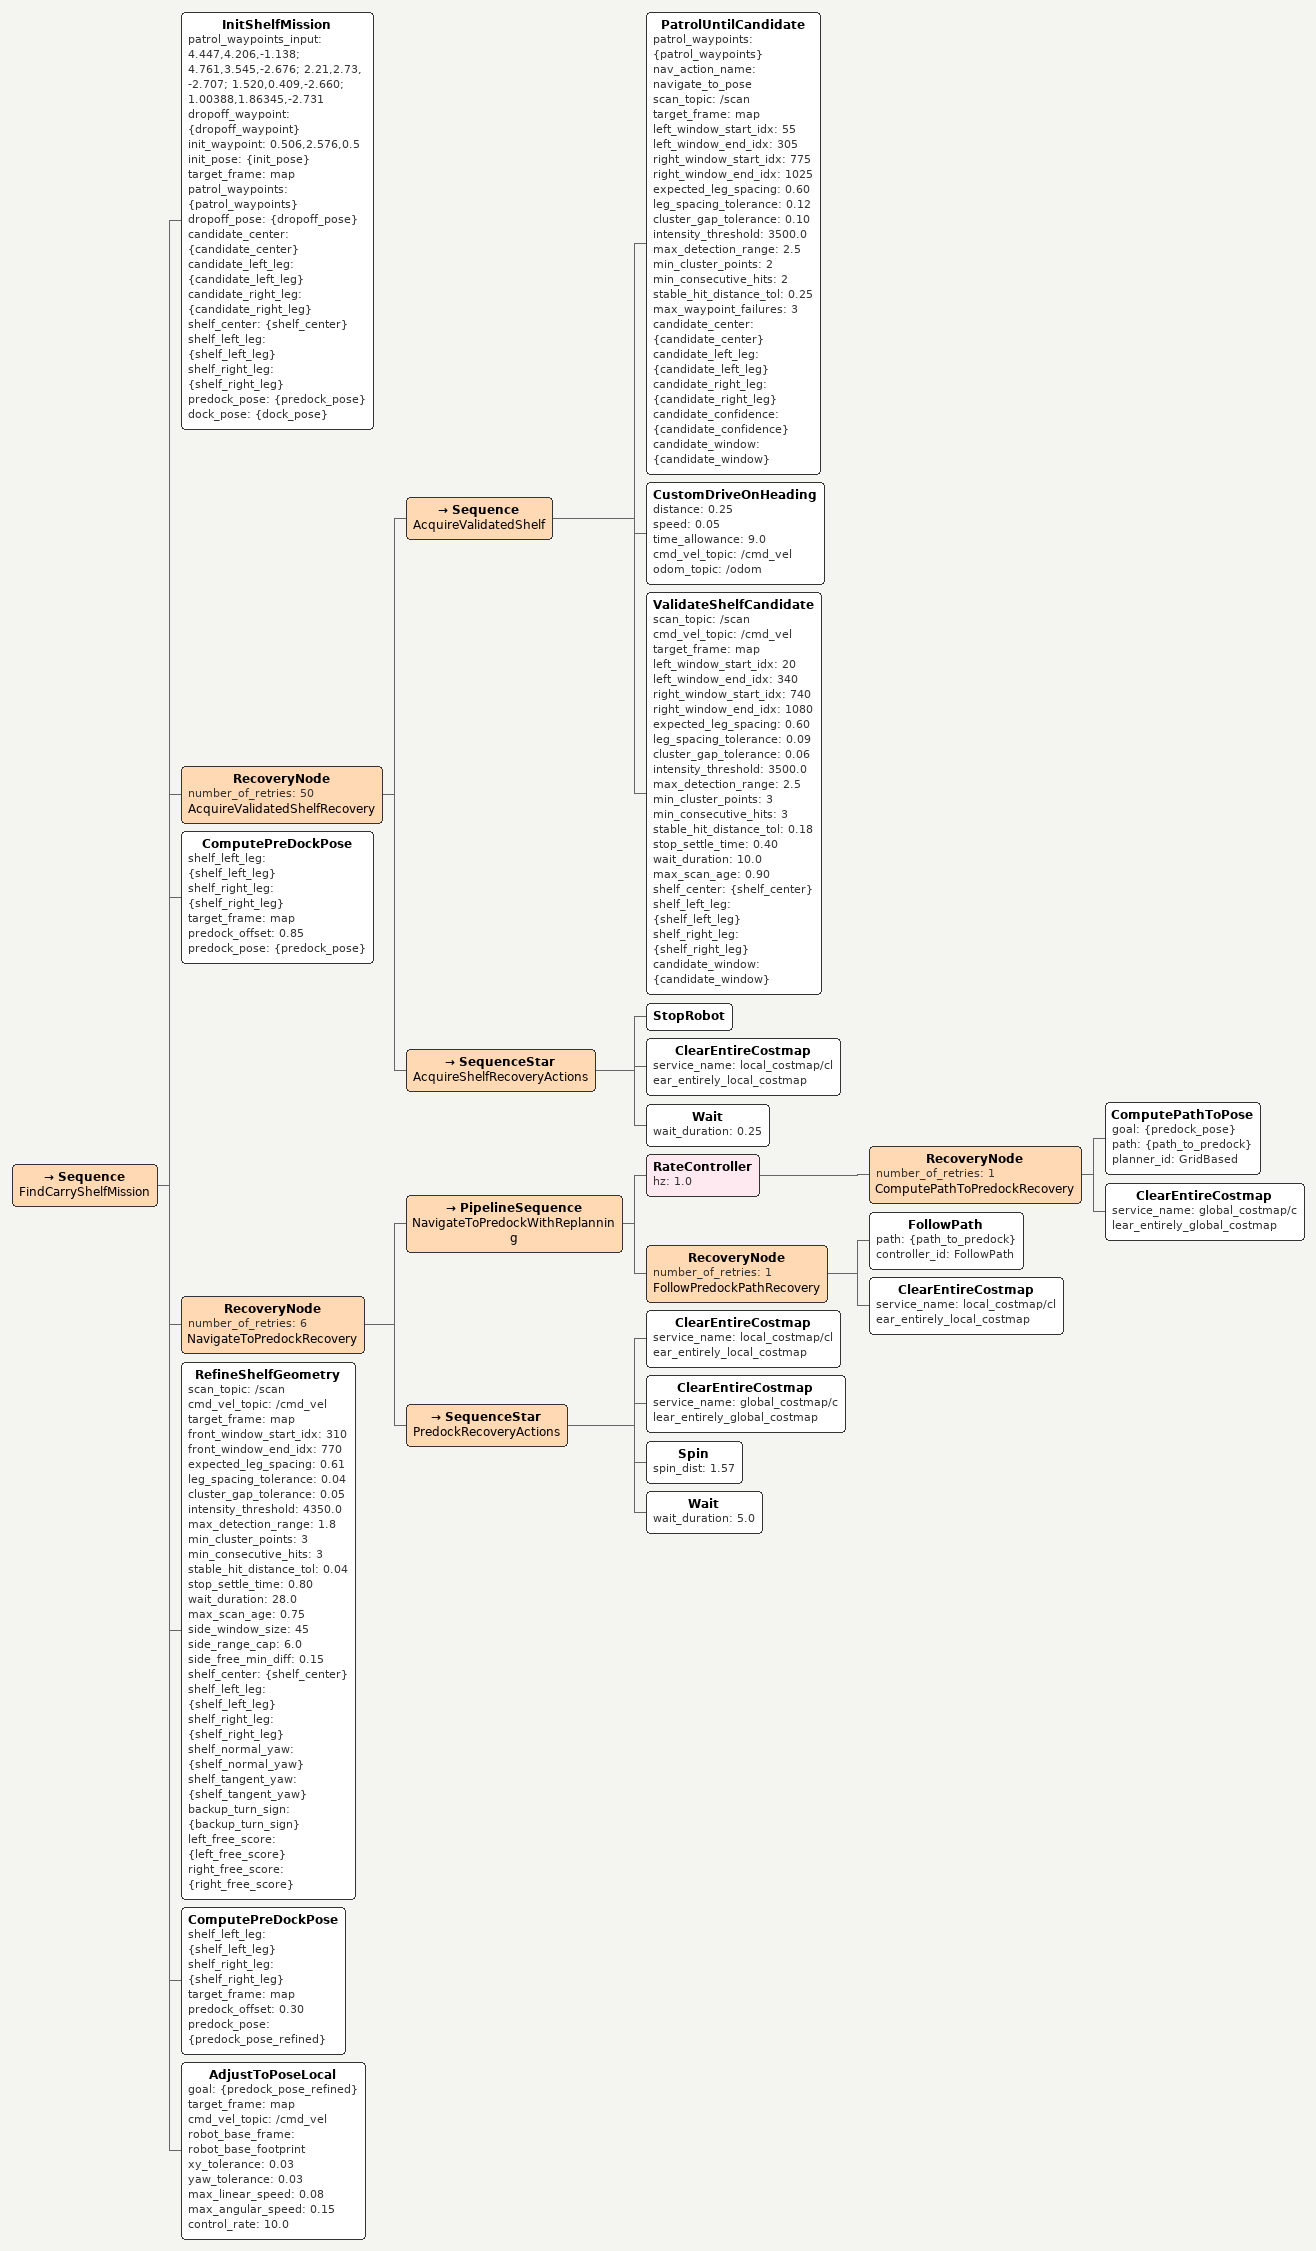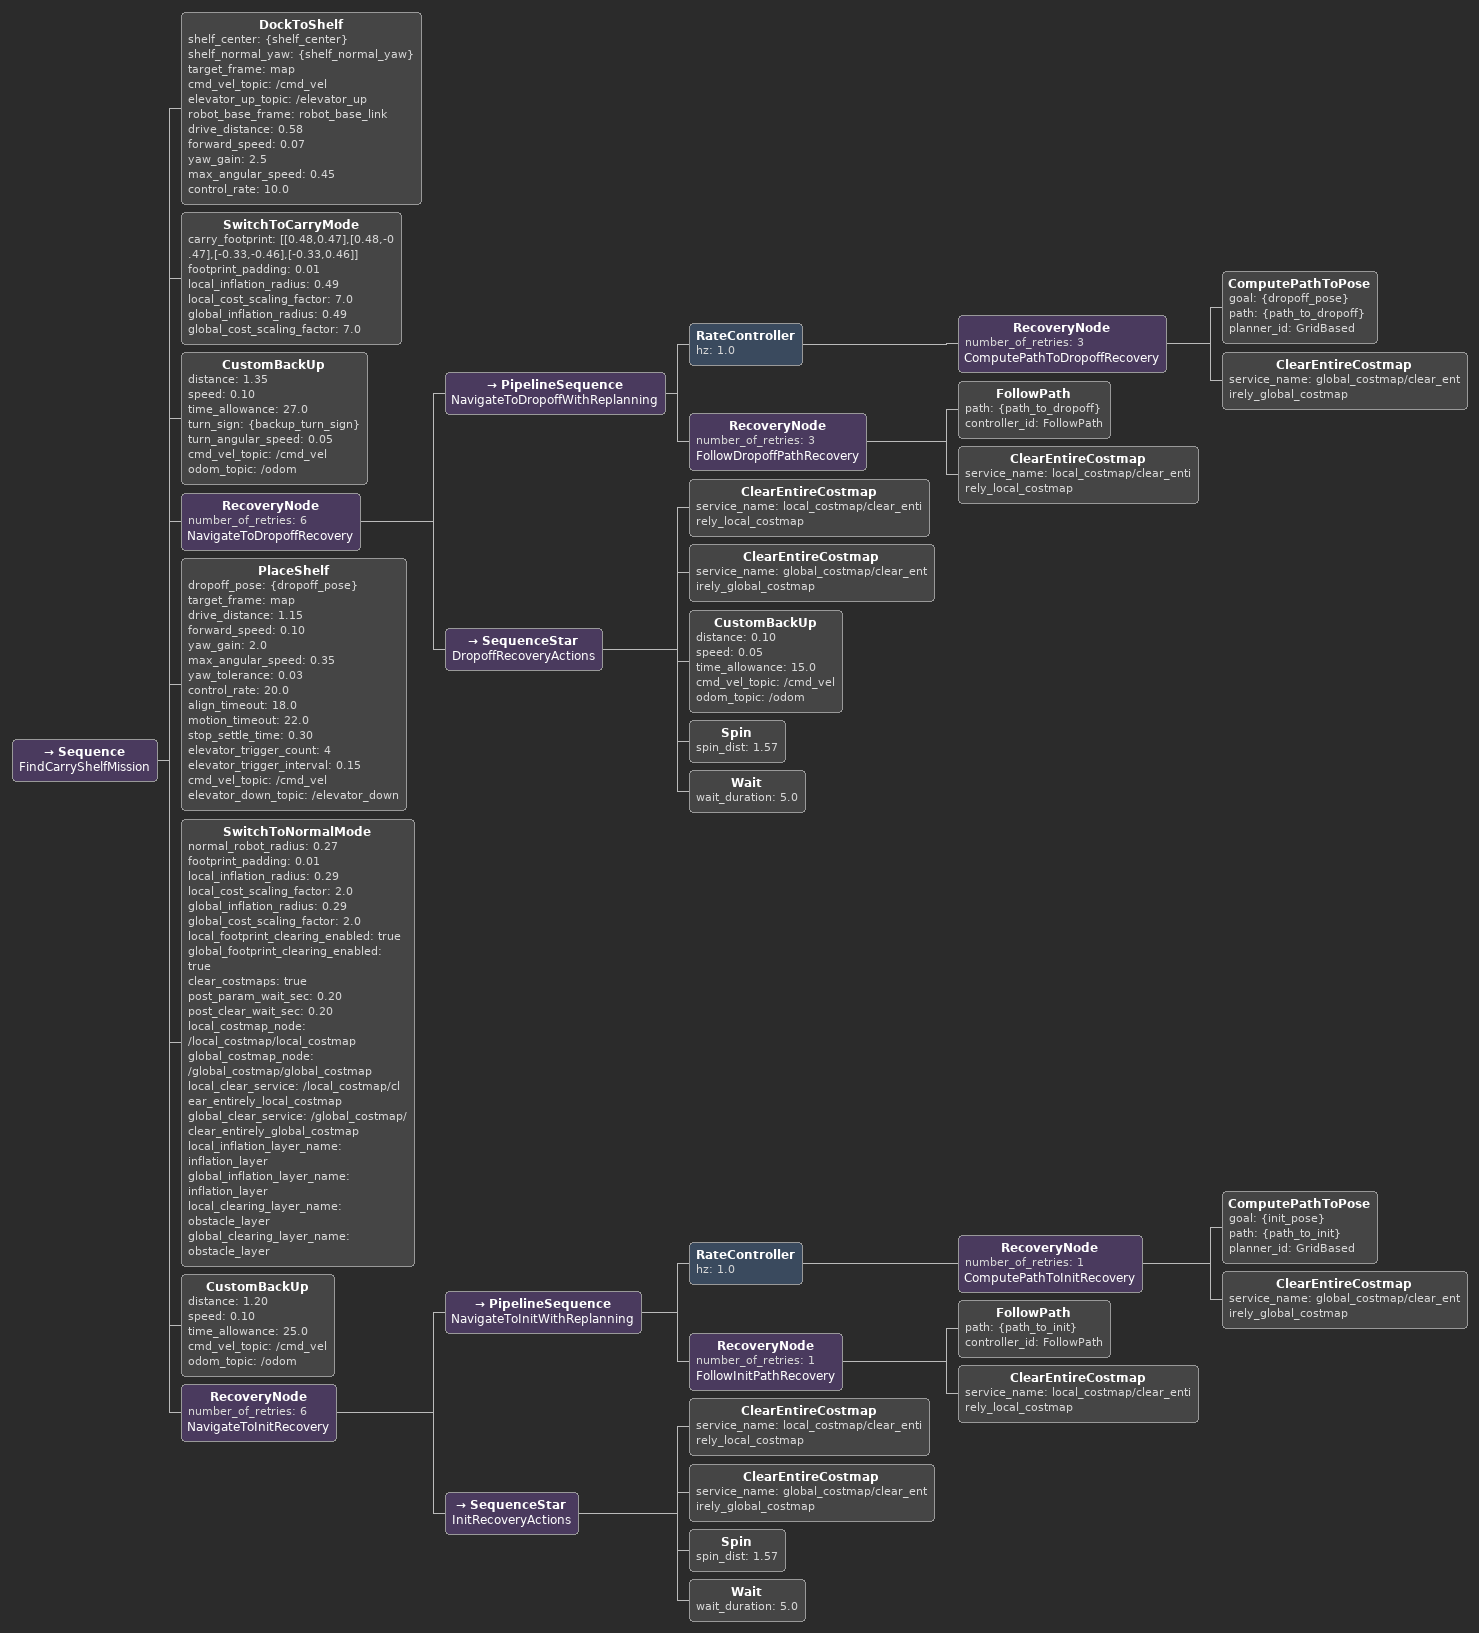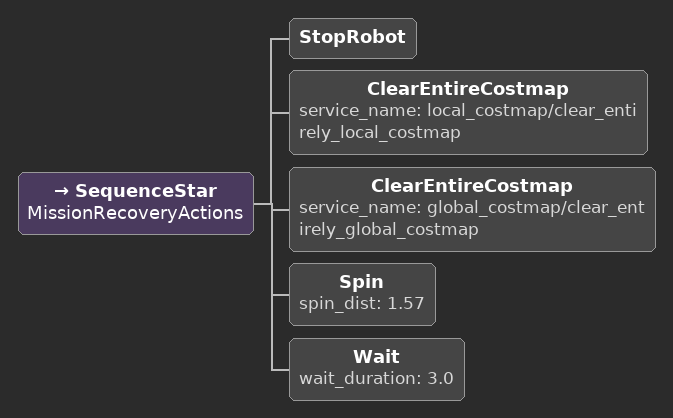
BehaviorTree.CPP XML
<Sequence name="FindCarryShelfMission">
  <InitShelfMission patrol_waypoints_input="4.447,4.206,-1.138; 4.761,3.545,-2.676; 2.21,2.73, -2.707; 1.520,0.409,-2.660; 1.00388,1.86345,-2.731" dropoff_waypoint="{dropoff_waypoint}" init_waypoint="0.506,2.576,0.5" init_pose="{init_pose}" target_frame="map" patrol_waypoints="{patrol_waypoints}" dropoff_pose="{dropoff_pose}" candidate_center="{candidate_center}" candidate_left_leg="{candidate_left_leg}" candidate_right_leg="{candidate_right_leg}" shelf_center="{shelf_center}" shelf_left_leg="{shelf_left_leg}" shelf_right_leg="{shelf_right_leg}" predock_pose="{predock_pose}" dock_pose="{dock_pose}"/>

  <RecoveryNode number_of_retries="50" name="AcquireValidatedShelfRecovery">
    <Sequence name="AcquireValidatedShelf">

      <PatrolUntilCandidate patrol_waypoints="{patrol_waypoints}" nav_action_name="navigate_to_pose" scan_topic="/scan" target_frame="map" left_window_start_idx="55" left_window_end_idx="305" right_window_start_idx="775" right_window_end_idx="1025" expected_leg_spacing="0.60" leg_spacing_tolerance="0.12" cluster_gap_tolerance="0.10" intensity_threshold="3500.0" max_detection_range="2.5" min_cluster_points="2" min_consecutive_hits="2" stable_hit_distance_tol="0.25" max_waypoint_failures="3" candidate_center="{candidate_center}" candidate_left_leg="{candidate_left_leg}" candidate_right_leg="{candidate_right_leg}" candidate_confidence="{candidate_confidence}" candidate_window="{candidate_window}"/>

      <CustomDriveOnHeading distance="0.25" speed="0.05" time_allowance="9.0" cmd_vel_topic="/cmd_vel" odom_topic="/odom"/>

      <ValidateShelfCandidate scan_topic="/scan" cmd_vel_topic="/cmd_vel" target_frame="map" left_window_start_idx="20" left_window_end_idx="340" right_window_start_idx="740" right_window_end_idx="1080" expected_leg_spacing="0.60" leg_spacing_tolerance="0.09" cluster_gap_tolerance="0.06" intensity_threshold="3500.0" max_detection_range="2.5" min_cluster_points="3" min_consecutive_hits="3" stable_hit_distance_tol="0.18" stop_settle_time="0.40" wait_duration="10.0" max_scan_age="0.90" shelf_center="{shelf_center}" shelf_left_leg="{shelf_left_leg}" shelf_right_leg="{shelf_right_leg}" candidate_window="{candidate_window}"/>

    </Sequence>

    <SequenceStar name="AcquireShelfRecoveryActions">
      <StopRobot/>
      <ClearEntireCostmap service_name="local_costmap/clear_entirely_local_costmap"/>
      <Wait wait_duration="0.25"/>
    </SequenceStar>
  </RecoveryNode>

  <ComputePreDockPose shelf_left_leg="{shelf_left_leg}" shelf_right_leg="{shelf_right_leg}" target_frame="map" predock_offset="0.85" predock_pose="{predock_pose}"/>

  <RecoveryNode number_of_retries="6" name="NavigateToPredockRecovery">
    <PipelineSequence name="NavigateToPredockWithReplanning">

      <RateController hz="1.0">
        <RecoveryNode number_of_retries="1" name="ComputePathToPredockRecovery">
          <ComputePathToPose goal="{predock_pose}" path="{path_to_predock}" planner_id="GridBased"/>
          <ClearEntireCostmap service_name="global_costmap/clear_entirely_global_costmap"/>
        </RecoveryNode>
      </RateController>

      <RecoveryNode number_of_retries="1" name="FollowPredockPathRecovery">
        <FollowPath path="{path_to_predock}" controller_id="FollowPath"/>
        <ClearEntireCostmap service_name="local_costmap/clear_entirely_local_costmap"/>
      </RecoveryNode>

    </PipelineSequence>

    <SequenceStar name="PredockRecoveryActions">
      <ClearEntireCostmap service_name="local_costmap/clear_entirely_local_costmap"/>
      <ClearEntireCostmap service_name="global_costmap/clear_entirely_global_costmap"/>
      <Spin spin_dist="1.57"/>
      <Wait wait_duration="5.0"/>
    </SequenceStar>
  </RecoveryNode>

  <RefineShelfGeometry scan_topic="/scan" cmd_vel_topic="/cmd_vel" target_frame="map" front_window_start_idx="310" front_window_end_idx="770" expected_leg_spacing="0.61" leg_spacing_tolerance="0.04" cluster_gap_tolerance="0.05" intensity_threshold="4350.0" max_detection_range="1.8" min_cluster_points="3" min_consecutive_hits="3" stable_hit_distance_tol="0.04" stop_settle_time="0.80" wait_duration="28.0" max_scan_age="0.75" side_window_size="45" side_range_cap="6.0" side_free_min_diff="0.15" shelf_center="{shelf_center}" shelf_left_leg="{shelf_left_leg}" shelf_right_leg="{shelf_right_leg}" shelf_normal_yaw="{shelf_normal_yaw}" shelf_tangent_yaw="{shelf_tangent_yaw}" backup_turn_sign="{backup_turn_sign}" left_free_score="{left_free_score}" right_free_score="{right_free_score}"/>

  <ComputePreDockPose shelf_left_leg="{shelf_left_leg}" shelf_right_leg="{shelf_right_leg}" target_frame="map" predock_offset="0.30" predock_pose="{predock_pose_refined}"/>

  <AdjustToPoseLocal goal="{predock_pose_refined}" target_frame="map" cmd_vel_topic="/cmd_vel" robot_base_frame="robot_base_footprint" xy_tolerance="0.03" yaw_tolerance="0.03" max_linear_speed="0.08" max_angular_speed="0.15" control_rate="10.0"/>

</Sequence>

<Sequence name="FindCarryShelfMission">
  <DockToShelf shelf_center="{shelf_center}" shelf_normal_yaw="{shelf_normal_yaw}" target_frame="map" cmd_vel_topic="/cmd_vel" elevator_up_topic="/elevator_up" robot_base_frame="robot_base_link" drive_distance="0.58" forward_speed="0.07" yaw_gain="2.5" max_angular_speed="0.45" control_rate="10.0"/>

  <SwitchToCarryMode carry_footprint="[[0.48,0.47],[0.48,-0.47],[-0.33,-0.46],[-0.33,0.46]]" footprint_padding="0.01" local_inflation_radius="0.49" local_cost_scaling_factor="7.0" global_inflation_radius="0.49" global_cost_scaling_factor="7.0"/>

  <CustomBackUp distance="1.35" speed="0.10" time_allowance="27.0" turn_sign="{backup_turn_sign}" turn_angular_speed="0.05" cmd_vel_topic="/cmd_vel" odom_topic="/odom"/>

  <RecoveryNode number_of_retries="6" name="NavigateToDropoffRecovery">
    <PipelineSequence name="NavigateToDropoffWithReplanning">

      <RateController hz="1.0">
        <RecoveryNode number_of_retries="3" name="ComputePathToDropoffRecovery">
          <ComputePathToPose goal="{dropoff_pose}" path="{path_to_dropoff}" planner_id="GridBased"/>
          <ClearEntireCostmap service_name="global_costmap/clear_entirely_global_costmap"/>
        </RecoveryNode>
      </RateController>

      <RecoveryNode number_of_retries="3" name="FollowDropoffPathRecovery">
        <FollowPath path="{path_to_dropoff}" controller_id="FollowPath"/>
        <ClearEntireCostmap service_name="local_costmap/clear_entirely_local_costmap"/>
      </RecoveryNode>

    </PipelineSequence>

    <SequenceStar name="DropoffRecoveryActions">
      <ClearEntireCostmap service_name="local_costmap/clear_entirely_local_costmap"/>
      <ClearEntireCostmap service_name="global_costmap/clear_entirely_global_costmap"/>
      <CustomBackUp distance="0.10" speed="0.05" time_allowance="15.0" cmd_vel_topic="/cmd_vel" odom_topic="/odom"/>
      <Spin spin_dist="1.57"/>
      <Wait wait_duration="5.0"/>
    </SequenceStar>
  </RecoveryNode>

  <PlaceShelf dropoff_pose="{dropoff_pose}" target_frame="map" drive_distance="1.15" forward_speed="0.10" yaw_gain="2.0" max_angular_speed="0.35" yaw_tolerance="0.03" control_rate="20.0" align_timeout="18.0" motion_timeout="22.0" stop_settle_time="0.30" elevator_trigger_count="4" elevator_trigger_interval="0.15" cmd_vel_topic="/cmd_vel" elevator_down_topic="/elevator_down"/>

  <SwitchToNormalMode normal_robot_radius="0.27" footprint_padding="0.01" local_inflation_radius="0.29" local_cost_scaling_factor="2.0" global_inflation_radius="0.29" global_cost_scaling_factor="2.0" local_footprint_clearing_enabled="true" global_footprint_clearing_enabled="true" clear_costmaps="true" post_param_wait_sec="0.20" post_clear_wait_sec="0.20" local_costmap_node="/local_costmap/local_costmap" global_costmap_node="/global_costmap/global_costmap" local_clear_service="/local_costmap/clear_entirely_local_costmap" global_clear_service="/global_costmap/clear_entirely_global_costmap" local_inflation_layer_name="inflation_layer" global_inflation_layer_name="inflation_layer" local_clearing_layer_name="obstacle_layer" global_clearing_layer_name="obstacle_layer"/>

  <CustomBackUp distance="1.20" speed="0.10" time_allowance="25.0" cmd_vel_topic="/cmd_vel" odom_topic="/odom"/>

  <RecoveryNode number_of_retries="6" name="NavigateToInitRecovery">
      <PipelineSequence name="NavigateToInitWithReplanning">

          <RateController hz="1.0">
          <RecoveryNode number_of_retries="1" name="ComputePathToInitRecovery">
              <ComputePathToPose goal="{init_pose}" path="{path_to_init}" planner_id="GridBased"/>
              <ClearEntireCostmap service_name="global_costmap/clear_entirely_global_costmap"/>
          </RecoveryNode>
          </RateController>

          <RecoveryNode number_of_retries="1" name="FollowInitPathRecovery">
          <FollowPath path="{path_to_init}" controller_id="FollowPath"/>
          <ClearEntireCostmap service_name="local_costmap/clear_entirely_local_costmap"/>
          </RecoveryNode>

      </PipelineSequence>

      <SequenceStar name="InitRecoveryActions">
          <ClearEntireCostmap service_name="local_costmap/clear_entirely_local_costmap"/>
          <ClearEntireCostmap service_name="global_costmap/clear_entirely_global_costmap"/>
          <Spin spin_dist="1.57"/>
          <Wait wait_duration="5.0"/>
      </SequenceStar>
  </RecoveryNode>

</Sequence>

<SequenceStar name="MissionRecoveryActions">
  <StopRobot/>
  <ClearEntireCostmap service_name="local_costmap/clear_entirely_local_costmap"/>
  <ClearEntireCostmap service_name="global_costmap/clear_entirely_global_costmap"/>
  <Spin spin_dist="1.57"/>
  <Wait wait_duration="3.0"/>
</SequenceStar>
